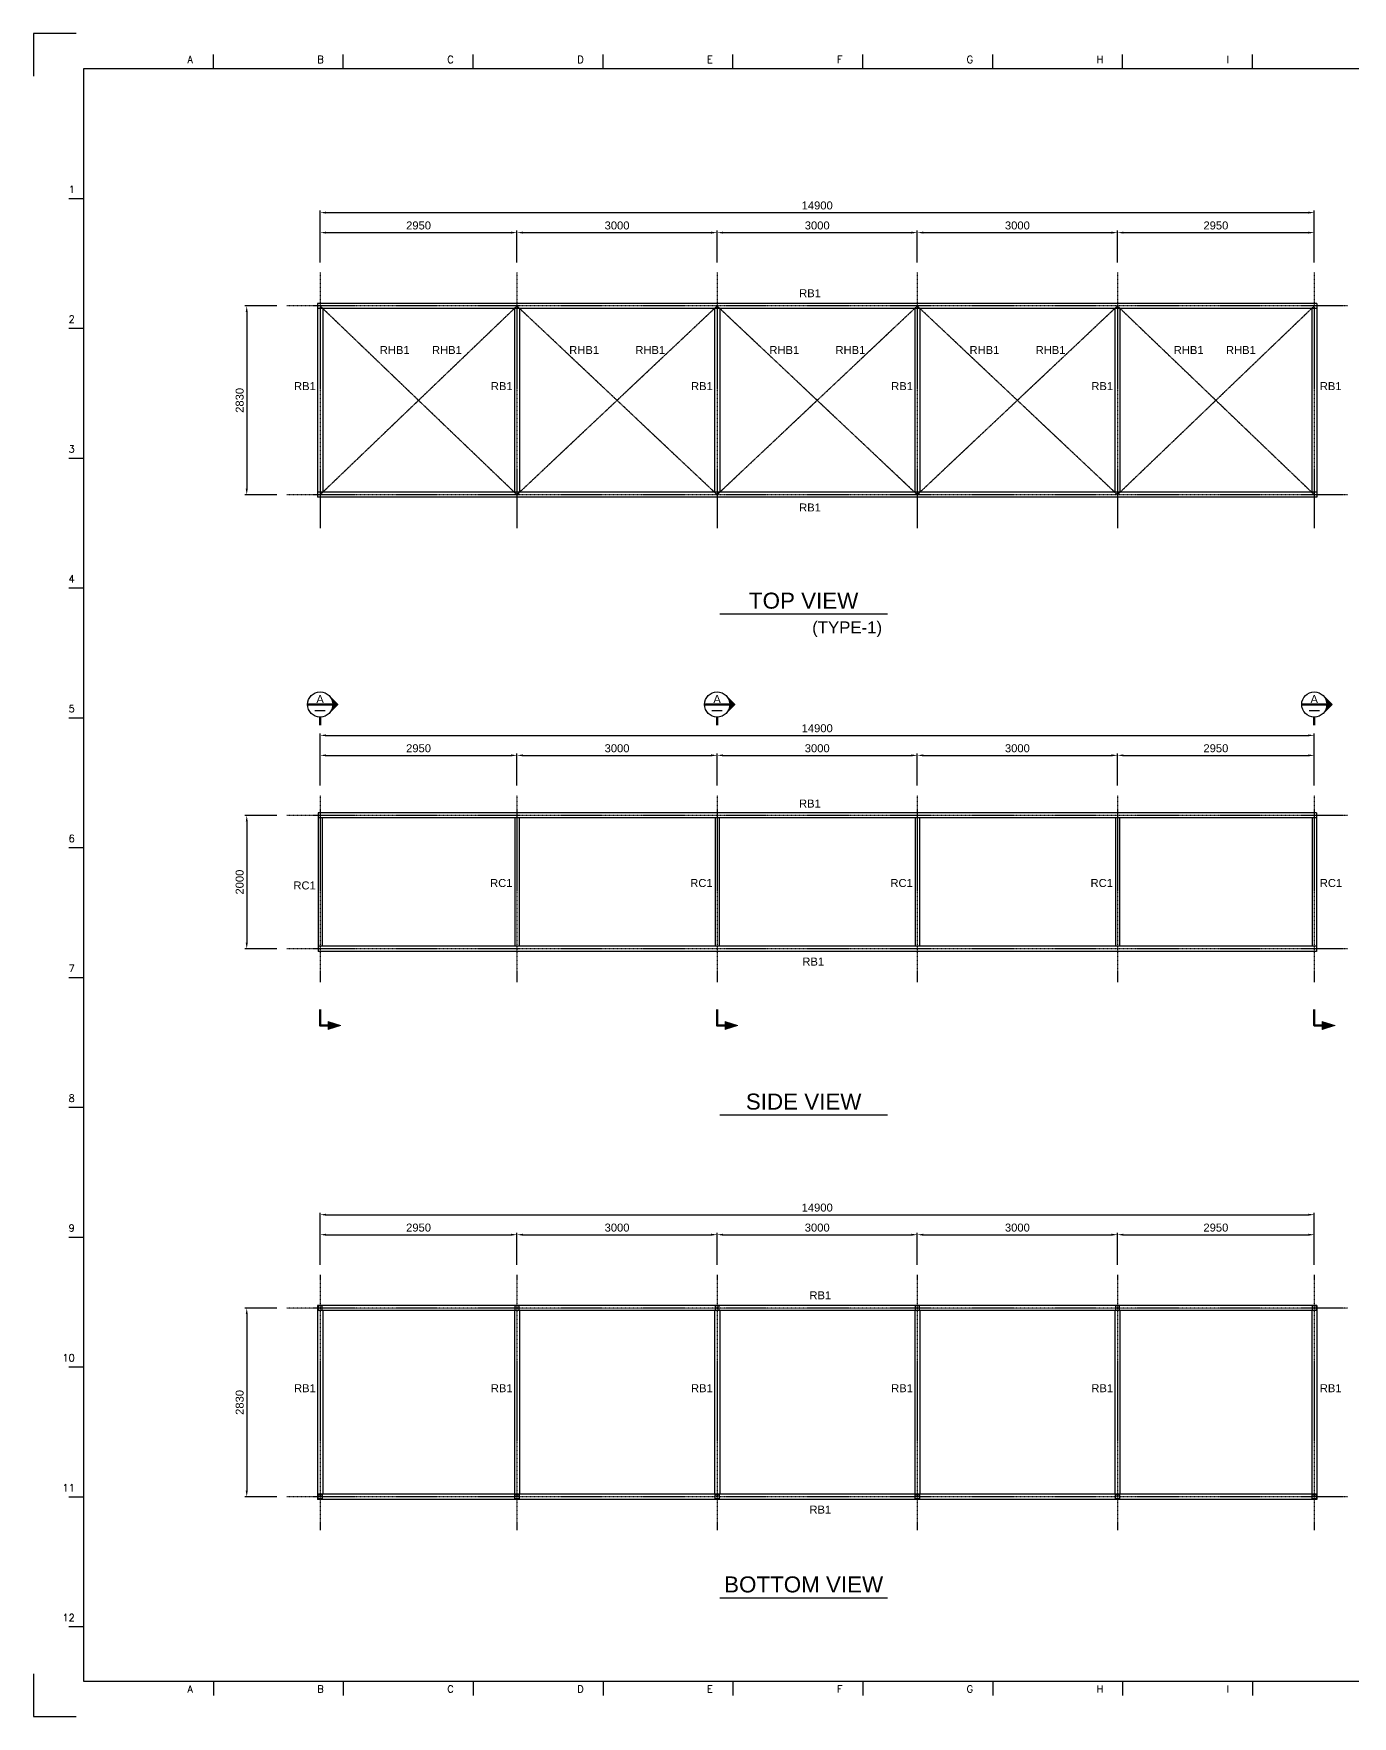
# Model space of a CAD drawing. Header units: millimetres. Extents: x 376548 to 485787, y -156716 to -17718.
# Drawn here: x 376548 to 396312, y -128678 to -103448 of the extents above; entities that cross this region are included whole.
import ezdxf
from ezdxf.enums import TextEntityAlignment as Align

# ---------------------------------------------------------------- set-up
doc = ezdxf.new("R2010")
doc.units = ezdxf.units.MM
doc.header["$LTSCALE"] = 2
doc.linetypes.add('CENTER', pattern=[2, 1.25, -0.25, 0.25, -0.25])
doc.linetypes.add('CENTER2', pattern=[28.575, 19.05, -3.175, 3.175, -3.175])
doc.layers.get('Defpoints').update_dxf_attribs({"color": 250})
for name, color, linetype in [('C_BLOCK', 7, 'Continuous'), ('C_CEN', 1, 'CENTER'), ('C_DIM', 7, 'Continuous'), ('C_GIRDER', 2, 'Continuous'), ('C_TEXT_01', 2, 'Continuous'), ('TAN-TIT', 30, 'Continuous'), ('TITLE', 7, 'Continuous')]:
    doc.layers.add(name, color=color, linetype=linetype)
doc.styles.add('Arial', font='arial.ttf')
doc.styles.add('COM', font='COMPLEX', dxfattribs={"height": 5})
doc.dimstyles.new('일반도면_0030', dxfattribs={"dimtxt": 120, "dimasz": 90, "dimexe": 30, "dimexo": 150, "dimgap": 45, "dimtad": 1, "dimdec": 0, "dimzin": 0, "dimdsep": 46, "dimtxsty": 'Arial', "dimcen": -150, "dimclrd": 7, "dimclre": 7, "dimclrt": 2, "dimadec": 8, "dimazin": 0, "dimtfac": 1, "dimtdec": 0, "dimtix": 1, "dimtmove": 2, "dimatfit": 3, "dimfxl": 1, "dimtolj": 1, "dimtzin": 0, "dimarcsym": 0})

# ---------------------------------------------------------------- blocks, each defined once
blk = doc.blocks.new('*D888')
at = {"layer": 'C_DIM', "color": 7, "lineweight": -2}
for p, q in [((380192, -107531), (379712, -107531)), ((379742, -107621), (379742, -110271)), ((380192, -110361), (379712, -110361))]:
    blk.add_line(p, q, dxfattribs=at)
at = {"layer": 'C_DIM', "color": 7}
for points in [[(379727, -107621), (379757, -107621), (379742, -107531)], [(379727, -110271), (379757, -110271), (379742, -110361)]]:
    blk.add_solid(points, dxfattribs=at)
at = {"layer": 'Defpoints', "color": 0}
for p in [(380342, -107531), (379742, -110361), (380342, -110361)]:
    blk.add_point(p, dxfattribs=at)
at = {"layer": 'C_DIM', "color": 2, "insert": (379636, -108946), "char_height": 120, "attachment_point": 5, "rotation": 90, "style": 'Arial'}
blk.add_mtext('\\A1;2830', dxfattribs=at)
blk = doc.blocks.new('*D889')
at = {"layer": 'C_DIM', "color": 7, "lineweight": -2}
for p, q in [((380842, -106881), (380842, -106101)), ((380932, -106131), (395652, -106131)), ((395742, -106881), (395742, -106101))]:
    blk.add_line(p, q, dxfattribs=at)
at = {"layer": 'C_DIM', "color": 7}
for points in [[(380932, -106116), (380932, -106146), (380842, -106131)], [(395652, -106116), (395652, -106146), (395742, -106131)]]:
    blk.add_solid(points, dxfattribs=at)
at = {"layer": 'Defpoints', "color": 0}
for p in [(395742, -106131), (380842, -107031), (395742, -107031)]:
    blk.add_point(p, dxfattribs=at)
at = {"layer": 'C_DIM', "color": 2, "insert": (388292, -106024), "char_height": 120, "attachment_point": 5, "style": 'Arial'}
blk.add_mtext('\\A1;14900', dxfattribs=at)
blk = doc.blocks.new('*D890')
at = {"layer": 'C_DIM', "color": 7, "lineweight": -2}
for p, q in [((392792, -106881), (392792, -106401)), ((392882, -106431), (395652, -106431)), ((395742, -106881), (395742, -106401))]:
    blk.add_line(p, q, dxfattribs=at)
at = {"layer": 'C_DIM', "color": 7}
for points in [[(392882, -106416), (392882, -106446), (392792, -106431)], [(395652, -106416), (395652, -106446), (395742, -106431)]]:
    blk.add_solid(points, dxfattribs=at)
at = {"layer": 'Defpoints', "color": 0}
for p in [(395742, -106431), (392792, -107031), (395742, -107031)]:
    blk.add_point(p, dxfattribs=at)
at = {"layer": 'C_DIM', "color": 2, "insert": (394267, -106324), "char_height": 120, "attachment_point": 5, "style": 'Arial'}
blk.add_mtext('\\A1;2950', dxfattribs=at)
blk = doc.blocks.new('*D891')
at = {"layer": 'C_DIM', "color": 7, "lineweight": -2}
for p, q in [((380192, -122556), (379712, -122556)), ((379742, -122646), (379742, -125296)), ((380192, -125386), (379712, -125386))]:
    blk.add_line(p, q, dxfattribs=at)
at = {"layer": 'C_DIM', "color": 7}
for points in [[(379727, -122646), (379757, -122646), (379742, -122556)], [(379727, -125296), (379757, -125296), (379742, -125386)]]:
    blk.add_solid(points, dxfattribs=at)
at = {"layer": 'Defpoints', "color": 0}
for p in [(380342, -122556), (379742, -125386), (380342, -125386)]:
    blk.add_point(p, dxfattribs=at)
at = {"layer": 'C_DIM', "color": 2, "insert": (379636, -123971), "char_height": 120, "attachment_point": 5, "rotation": 90, "style": 'Arial'}
blk.add_mtext('\\A1;2830', dxfattribs=at)
blk = doc.blocks.new('*D892')
at = {"layer": 'C_DIM', "color": 7, "lineweight": -2}
for p, q in [((380842, -121906), (380842, -121126)), ((380932, -121156), (395652, -121156)), ((395742, -121906), (395742, -121126))]:
    blk.add_line(p, q, dxfattribs=at)
at = {"layer": 'C_DIM', "color": 7}
for points in [[(380932, -121141), (380932, -121171), (380842, -121156)], [(395652, -121141), (395652, -121171), (395742, -121156)]]:
    blk.add_solid(points, dxfattribs=at)
at = {"layer": 'Defpoints', "color": 0}
for p in [(395742, -121156), (380842, -122056), (395742, -122056)]:
    blk.add_point(p, dxfattribs=at)
at = {"layer": 'C_DIM', "color": 2, "insert": (388292, -121050), "char_height": 120, "attachment_point": 5, "style": 'Arial'}
blk.add_mtext('\\A1;14900', dxfattribs=at)
blk = doc.blocks.new('*D893')
at = {"layer": 'C_DIM', "color": 7, "lineweight": -2}
for p, q in [((392792, -121906), (392792, -121426)), ((392882, -121456), (395652, -121456)), ((395742, -121906), (395742, -121426))]:
    blk.add_line(p, q, dxfattribs=at)
at = {"layer": 'C_DIM', "color": 7}
for points in [[(392882, -121441), (392882, -121471), (392792, -121456)], [(395652, -121441), (395652, -121471), (395742, -121456)]]:
    blk.add_solid(points, dxfattribs=at)
at = {"layer": 'Defpoints', "color": 0}
for p in [(395742, -121456), (392792, -122056), (395742, -122056)]:
    blk.add_point(p, dxfattribs=at)
at = {"layer": 'C_DIM', "color": 2, "insert": (394267, -121350), "char_height": 120, "attachment_point": 5, "style": 'Arial'}
blk.add_mtext('\\A1;2950', dxfattribs=at)
blk = doc.blocks.new('*D894')
at = {"layer": 'C_DIM', "color": 7, "lineweight": -2}
for p, q in [((380192, -115169), (379712, -115169)), ((379742, -115259), (379742, -117079)), ((380192, -117169), (379712, -117169))]:
    blk.add_line(p, q, dxfattribs=at)
at = {"layer": 'C_DIM', "color": 7}
for points in [[(379727, -115259), (379757, -115259), (379742, -115169)], [(379727, -117079), (379757, -117079), (379742, -117169)]]:
    blk.add_solid(points, dxfattribs=at)
at = {"layer": 'Defpoints', "color": 0}
for p in [(380342, -115169), (379742, -117169), (380342, -117169)]:
    blk.add_point(p, dxfattribs=at)
at = {"layer": 'C_DIM', "color": 2, "insert": (379636, -116169), "char_height": 120, "attachment_point": 5, "rotation": 90, "style": 'Arial'}
blk.add_mtext('\\A1;2000', dxfattribs=at)
blk = doc.blocks.new('*D895')
at = {"layer": 'C_DIM', "color": 7, "lineweight": -2}
for p, q in [((380842, -114719), (380842, -113939)), ((380932, -113969), (395652, -113969)), ((395742, -114719), (395742, -113939))]:
    blk.add_line(p, q, dxfattribs=at)
at = {"layer": 'C_DIM', "color": 7}
for points in [[(380932, -113954), (380932, -113984), (380842, -113969)], [(395652, -113954), (395652, -113984), (395742, -113969)]]:
    blk.add_solid(points, dxfattribs=at)
at = {"layer": 'Defpoints', "color": 0}
for p in [(395742, -113969), (380842, -114869), (395742, -114869)]:
    blk.add_point(p, dxfattribs=at)
at = {"layer": 'C_DIM', "color": 2, "insert": (388292, -113863), "char_height": 120, "attachment_point": 5, "style": 'Arial'}
blk.add_mtext('\\A1;14900', dxfattribs=at)
blk = doc.blocks.new('*D896')
at = {"layer": 'C_DIM', "color": 7, "lineweight": -2}
for p, q in [((380842, -114719), (380842, -114239)), ((380932, -114269), (383702, -114269)), ((383792, -114719), (383792, -114239))]:
    blk.add_line(p, q, dxfattribs=at)
at = {"layer": 'C_DIM', "color": 7}
for points in [[(380932, -114254), (380932, -114284), (380842, -114269)], [(383702, -114254), (383702, -114284), (383792, -114269)]]:
    blk.add_solid(points, dxfattribs=at)
at = {"layer": 'Defpoints', "color": 0}
for p in [(383792, -114269), (380842, -114869), (383792, -114869)]:
    blk.add_point(p, dxfattribs=at)
at = {"layer": 'C_DIM', "color": 2, "insert": (382317, -114163), "char_height": 120, "attachment_point": 5, "style": 'Arial'}
blk.add_mtext('\\A1;2950', dxfattribs=at)
blk = doc.blocks.new('*D897')
at = {"layer": 'C_DIM', "color": 7, "lineweight": -2}
for p, q in [((392792, -114719), (392792, -114239)), ((392882, -114269), (395652, -114269)), ((395742, -114719), (395742, -114239))]:
    blk.add_line(p, q, dxfattribs=at)
at = {"layer": 'C_DIM', "color": 7}
for points in [[(392882, -114254), (392882, -114284), (392792, -114269)], [(395652, -114254), (395652, -114284), (395742, -114269)]]:
    blk.add_solid(points, dxfattribs=at)
at = {"layer": 'Defpoints', "color": 0}
for p in [(395742, -114269), (392792, -114869), (395742, -114869)]:
    blk.add_point(p, dxfattribs=at)
at = {"layer": 'C_DIM', "color": 2, "insert": (394267, -114163), "char_height": 120, "attachment_point": 5, "style": 'Arial'}
blk.add_mtext('\\A1;2950', dxfattribs=at)
blk = doc.blocks.new('*D898')
at = {"layer": 'C_DIM', "color": 7, "lineweight": -2}
for p, q in [((389792, -106881), (389792, -106401)), ((389882, -106431), (392702, -106431)), ((392792, -106881), (392792, -106401))]:
    blk.add_line(p, q, dxfattribs=at)
at = {"layer": 'C_DIM', "color": 7}
for points in [[(389882, -106416), (389882, -106446), (389792, -106431)], [(392702, -106416), (392702, -106446), (392792, -106431)]]:
    blk.add_solid(points, dxfattribs=at)
at = {"layer": 'Defpoints', "color": 0}
for p in [(392792, -106431), (389792, -107031), (392792, -107031)]:
    blk.add_point(p, dxfattribs=at)
at = {"layer": 'C_DIM', "color": 2, "insert": (391292, -106324), "char_height": 120, "attachment_point": 5, "style": 'Arial'}
blk.add_mtext('\\A1;3000', dxfattribs=at)
blk = doc.blocks.new('*D899')
at = {"layer": 'C_DIM', "color": 7, "lineweight": -2}
for p, q in [((386792, -106881), (386792, -106401)), ((386882, -106431), (389702, -106431)), ((389792, -106881), (389792, -106401))]:
    blk.add_line(p, q, dxfattribs=at)
at = {"layer": 'C_DIM', "color": 7}
for points in [[(386882, -106416), (386882, -106446), (386792, -106431)], [(389702, -106416), (389702, -106446), (389792, -106431)]]:
    blk.add_solid(points, dxfattribs=at)
at = {"layer": 'Defpoints', "color": 0}
for p in [(389792, -106431), (386792, -107031), (389792, -107031)]:
    blk.add_point(p, dxfattribs=at)
at = {"layer": 'C_DIM', "color": 2, "insert": (388292, -106324), "char_height": 120, "attachment_point": 5, "style": 'Arial'}
blk.add_mtext('\\A1;3000', dxfattribs=at)
blk = doc.blocks.new('*D900')
at = {"layer": 'C_DIM', "color": 7, "lineweight": -2}
for p, q in [((383792, -106881), (383792, -106401)), ((383882, -106431), (386702, -106431)), ((386792, -106881), (386792, -106401))]:
    blk.add_line(p, q, dxfattribs=at)
at = {"layer": 'C_DIM', "color": 7}
for points in [[(383882, -106416), (383882, -106446), (383792, -106431)], [(386702, -106416), (386702, -106446), (386792, -106431)]]:
    blk.add_solid(points, dxfattribs=at)
at = {"layer": 'Defpoints', "color": 0}
for p in [(386792, -106431), (383792, -107031), (386792, -107031)]:
    blk.add_point(p, dxfattribs=at)
at = {"layer": 'C_DIM', "color": 2, "insert": (385292, -106324), "char_height": 120, "attachment_point": 5, "style": 'Arial'}
blk.add_mtext('\\A1;3000', dxfattribs=at)
blk = doc.blocks.new('*D901')
at = {"layer": 'C_DIM', "color": 7, "lineweight": -2}
for p, q in [((380842, -106881), (380842, -106401)), ((380932, -106431), (383702, -106431)), ((383792, -106881), (383792, -106401))]:
    blk.add_line(p, q, dxfattribs=at)
at = {"layer": 'C_DIM', "color": 7}
for points in [[(380932, -106416), (380932, -106446), (380842, -106431)], [(383702, -106416), (383702, -106446), (383792, -106431)]]:
    blk.add_solid(points, dxfattribs=at)
at = {"layer": 'Defpoints', "color": 0}
for p in [(383792, -106431), (380842, -107031), (383792, -107031)]:
    blk.add_point(p, dxfattribs=at)
at = {"layer": 'C_DIM', "color": 2, "insert": (382317, -106324), "char_height": 120, "attachment_point": 5, "style": 'Arial'}
blk.add_mtext('\\A1;2950', dxfattribs=at)
blk = doc.blocks.new('*D902')
at = {"layer": 'C_DIM', "color": 7, "lineweight": -2}
for p, q in [((389792, -114719), (389792, -114239)), ((389882, -114269), (392702, -114269)), ((392792, -114719), (392792, -114239))]:
    blk.add_line(p, q, dxfattribs=at)
at = {"layer": 'C_DIM', "color": 7}
for points in [[(389882, -114254), (389882, -114284), (389792, -114269)], [(392702, -114254), (392702, -114284), (392792, -114269)]]:
    blk.add_solid(points, dxfattribs=at)
at = {"layer": 'Defpoints', "color": 0}
for p in [(392792, -114269), (389792, -114869), (392792, -114869)]:
    blk.add_point(p, dxfattribs=at)
at = {"layer": 'C_DIM', "color": 2, "insert": (391292, -114163), "char_height": 120, "attachment_point": 5, "style": 'Arial'}
blk.add_mtext('\\A1;3000', dxfattribs=at)
blk = doc.blocks.new('*D903')
at = {"layer": 'C_DIM', "color": 7, "lineweight": -2}
for p, q in [((386792, -114719), (386792, -114239)), ((386882, -114269), (389702, -114269)), ((389792, -114719), (389792, -114239))]:
    blk.add_line(p, q, dxfattribs=at)
at = {"layer": 'C_DIM', "color": 7}
for points in [[(386882, -114254), (386882, -114284), (386792, -114269)], [(389702, -114254), (389702, -114284), (389792, -114269)]]:
    blk.add_solid(points, dxfattribs=at)
at = {"layer": 'Defpoints', "color": 0}
for p in [(389792, -114269), (386792, -114869), (389792, -114869)]:
    blk.add_point(p, dxfattribs=at)
at = {"layer": 'C_DIM', "color": 2, "insert": (388292, -114163), "char_height": 120, "attachment_point": 5, "style": 'Arial'}
blk.add_mtext('\\A1;3000', dxfattribs=at)
blk = doc.blocks.new('*D904')
at = {"layer": 'C_DIM', "color": 7, "lineweight": -2}
for p, q in [((383792, -114719), (383792, -114239)), ((383882, -114269), (386702, -114269)), ((386792, -114719), (386792, -114239))]:
    blk.add_line(p, q, dxfattribs=at)
at = {"layer": 'C_DIM', "color": 7}
for points in [[(383882, -114254), (383882, -114284), (383792, -114269)], [(386702, -114254), (386702, -114284), (386792, -114269)]]:
    blk.add_solid(points, dxfattribs=at)
at = {"layer": 'Defpoints', "color": 0}
for p in [(386792, -114269), (383792, -114869), (386792, -114869)]:
    blk.add_point(p, dxfattribs=at)
at = {"layer": 'C_DIM', "color": 2, "insert": (385292, -114163), "char_height": 120, "attachment_point": 5, "style": 'Arial'}
blk.add_mtext('\\A1;3000', dxfattribs=at)
blk = doc.blocks.new('*D907')
at = {"layer": 'C_DIM', "color": 7, "lineweight": -2}
for p, q in [((389792, -121906), (389792, -121426)), ((389882, -121456), (392702, -121456)), ((392792, -121906), (392792, -121426))]:
    blk.add_line(p, q, dxfattribs=at)
at = {"layer": 'C_DIM', "color": 7}
for points in [[(389882, -121441), (389882, -121471), (389792, -121456)], [(392702, -121441), (392702, -121471), (392792, -121456)]]:
    blk.add_solid(points, dxfattribs=at)
at = {"layer": 'Defpoints', "color": 0}
for p in [(392792, -121456), (389792, -122056), (392792, -122056)]:
    blk.add_point(p, dxfattribs=at)
at = {"layer": 'C_DIM', "color": 2, "insert": (391292, -121350), "char_height": 120, "attachment_point": 5, "style": 'Arial'}
blk.add_mtext('\\A1;3000', dxfattribs=at)
blk = doc.blocks.new('*D908')
at = {"layer": 'C_DIM', "color": 7, "lineweight": -2}
for p, q in [((386792, -121906), (386792, -121426)), ((386882, -121456), (389702, -121456)), ((389792, -121906), (389792, -121426))]:
    blk.add_line(p, q, dxfattribs=at)
at = {"layer": 'C_DIM', "color": 7}
for points in [[(386882, -121441), (386882, -121471), (386792, -121456)], [(389702, -121441), (389702, -121471), (389792, -121456)]]:
    blk.add_solid(points, dxfattribs=at)
at = {"layer": 'Defpoints', "color": 0}
for p in [(389792, -121456), (386792, -122056), (389792, -122056)]:
    blk.add_point(p, dxfattribs=at)
at = {"layer": 'C_DIM', "color": 2, "insert": (388292, -121350), "char_height": 120, "attachment_point": 5, "style": 'Arial'}
blk.add_mtext('\\A1;3000', dxfattribs=at)
blk = doc.blocks.new('*D909')
at = {"layer": 'C_DIM', "color": 7, "lineweight": -2}
for p, q in [((383792, -121906), (383792, -121426)), ((383882, -121456), (386702, -121456)), ((386792, -121906), (386792, -121426))]:
    blk.add_line(p, q, dxfattribs=at)
at = {"layer": 'C_DIM', "color": 7}
for points in [[(383882, -121441), (383882, -121471), (383792, -121456)], [(386702, -121441), (386702, -121471), (386792, -121456)]]:
    blk.add_solid(points, dxfattribs=at)
at = {"layer": 'Defpoints', "color": 0}
for p in [(386792, -121456), (383792, -122056), (386792, -122056)]:
    blk.add_point(p, dxfattribs=at)
at = {"layer": 'C_DIM', "color": 2, "insert": (385292, -121350), "char_height": 120, "attachment_point": 5, "style": 'Arial'}
blk.add_mtext('\\A1;3000', dxfattribs=at)
blk = doc.blocks.new('*D910')
at = {"layer": 'C_DIM', "color": 7, "lineweight": -2}
for p, q in [((380842, -121906), (380842, -121426)), ((380932, -121456), (383702, -121456)), ((383792, -121906), (383792, -121426))]:
    blk.add_line(p, q, dxfattribs=at)
at = {"layer": 'C_DIM', "color": 7}
for points in [[(380932, -121441), (380932, -121471), (380842, -121456)], [(383702, -121441), (383702, -121471), (383792, -121456)]]:
    blk.add_solid(points, dxfattribs=at)
at = {"layer": 'Defpoints', "color": 0}
for p in [(383792, -121456), (380842, -122056), (383792, -122056)]:
    blk.add_point(p, dxfattribs=at)
at = {"layer": 'C_DIM', "color": 2, "insert": (382317, -121350), "char_height": 120, "attachment_point": 5, "style": 'Arial'}
blk.add_mtext('\\A1;2950', dxfattribs=at)
blk = doc.blocks.new('MS')
at = {"layer": 'C_BLOCK', "color": 1, "linetype": 'Continuous', "lineweight": 13}
for p, q in [((-8.67, 3.56), (-7, 8.89)), ((-8.58, 3.62), (-7, 8.68)), ((-8.5, 3.69), (-7, 8.47)), ((-8.41, 3.75), (-7, 8.26)), ((-8.33, 3.81), (-7, 8.06)), ((-8.24, 3.87), (-7, 7.85)), ((-8.16, 3.94), (-7, 7.64)), ((-8.07, 4), (-7, 7.43)), ((-7, 8.89), (-5.33, 3.56)), ((-7, 8.68), (-5.42, 3.62)), ((-7, 8.47), (-5.5, 3.69)), ((-7, 8.26), (-5.59, 3.75)), ((-7, 8.06), (-5.67, 3.81)), ((-7, 7.85), (-5.76, 3.87)), ((-7, 7.64), (-5.84, 3.94)), ((-7, 7.43), (-5.93, 4)), ((-5.33, 3.56), (-8.67, 3.56)), ((-5.42, 3.62), (-8.58, 3.62)), ((-5.5, 3.69), (-8.5, 3.69)), ((-5.59, 3.75), (-8.41, 3.75)), ((-5.67, 3.81), (-8.33, 3.81)), ((-5.76, 3.87), (-8.24, 3.87)), ((-5.84, 3.94), (-8.16, 3.94)), ((-5.93, 4), (-8.07, 4)), ((-7.99, 4.06), (-7, 7.22)), ((-6.01, 4.06), (-7.99, 4.06)), ((-7.9, 4.12), (-7, 7.01)), ((-6.1, 4.12), (-7.9, 4.12)), ((-7.82, 4.19), (-7, 6.8)), ((-6.18, 4.19), (-7.82, 4.19)), ((-7.73, 4.25), (-7, 6.59)), ((-6.27, 4.25), (-7.73, 4.25)), ((-7.65, 4.31), (-7, 6.39)), ((-6.35, 4.31), (-7.65, 4.31)), ((-7.56, 4.37), (-7, 6.18)), ((-6.44, 4.37), (-7.56, 4.37)), ((-7.48, 4.43), (-7, 5.97)), ((-6.52, 4.43), (-7.48, 4.43)), ((-7.39, 4.5), (-7, 5.76)), ((-6.61, 4.5), (-7.39, 4.5)), ((-7.31, 4.56), (-7, 5.55)), ((-6.69, 4.56), (-7.31, 4.56)), ((-7.22, 4.62), (-7, 5.34)), ((-6.78, 4.62), (-7.22, 4.62)), ((-7.14, 4.68), (-7, 5.13)), ((-6.86, 4.68), (-7.14, 4.68)), ((-7.06, 4.75), (-7, 4.92)), ((-6.94, 4.75), (-7.06, 4.75)), ((-7, 7.22), (-6.01, 4.06)), ((-7, 7.01), (-6.1, 4.12)), ((-7, 6.8), (-6.18, 4.19)), ((-7, 6.59), (-6.27, 4.25)), ((-7, 6.39), (-6.35, 4.31)), ((-7, 6.18), (-6.44, 4.37)), ((-7, 5.97), (-6.52, 4.43)), ((-7, 5.76), (-6.61, 4.5)), ((-7, 5.55), (-6.69, 4.56)), ((-7, 5.34), (-6.78, 4.62)), ((-7, 5.13), (-6.86, 4.68)), ((-7, 4.92), (-6.94, 4.75))]:
    blk.add_line(p, q, dxfattribs=at)
at = {"layer": 'C_BLOCK', "color": 3, "linetype": 'Continuous', "lineweight": 70, "flags": 128}
blk.add_lwpolyline([(-7, 3.5), (-7, 0), (0, 0)], dxfattribs=at)
at = {"layer": 'C_BLOCK', "color": 1, "linetype": 'Continuous', "lineweight": 13}
blk.add_3dface([(-8.75, 3.5), (-7, 9.1), (-5.25, 3.5)], dxfattribs=at)
blk = doc.blocks.new('BORDER')
at = {"layer": 'TAN-TIT', "linetype": 'Continuous'}
for p, q in [((424, 16820), (0, 16820)), ((0, 16820), (0, 16396)), ((0, 424), (0, 0)), ((0, 0), (424, 0))]:
    blk.add_line(p, q, dxfattribs=at)
at = {"layer": 'TAN-TIT'}
for p, q in [((1796, 16468), (1796, 16612)), ((3093, 16468), (3093, 16612)), ((4391, 16468), (4391, 16612)), ((5689, 16468), (5689, 16612)), ((6987, 16468), (6987, 16612)), ((8285, 16468), (8285, 16612)), ((9583, 16468), (9583, 16612)), ((10881, 16468), (10881, 16612)), ((12178, 16468), (12178, 16612)), ((498, 16468), (498, 352)), ((23282, 16468), (498, 16468)), ((498, 15170), (353, 15170)), ((498, 13872), (353, 13872)), ((498, 12574), (353, 12574)), ((498, 11277), (353, 11277)), ((498, 9979), (353, 9979)), ((498, 8681), (353, 8681)), ((498, 7383), (353, 7383)), ((498, 6085), (353, 6085)), ((498, 4787), (353, 4787)), ((498, 3489), (353, 3489)), ((498, 2192), (353, 2192)), ((498, 894), (353, 894)), ((498, 352), (23282, 352)), ((1796, 352), (1796, 208)), ((3093, 352), (3093, 208)), ((4391, 352), (4391, 208)), ((5689, 352), (5689, 208)), ((6987, 352), (6987, 208)), ((8285, 352), (8285, 208)), ((9583, 352), (9583, 208)), ((10881, 352), (10881, 208)), ((12178, 352), (12178, 208))]:
    blk.add_line(p, q, dxfattribs=at)
at = {"layer": 'TAN-TIT', "style": 'COM'}
for s, p in [('A', (1536, 16526)), ('B', (2834, 16526)), ('C', (4132, 16526)), ('D', (5430, 16526)), ('E', (6727, 16526)), ('F', (8025, 16526)), ('G', (9323, 16526)), ('H', (10621, 16526)), ('I', (11919, 16526)), ('A', (1536, 237)), ('B', (2834, 237)), ('C', (4132, 237)), ('D', (5430, 237)), ('E', (6727, 237)), ('F', (8025, 237)), ('G', (9323, 237)), ('H', (10621, 237)), ('I', (11919, 237))]:
    blk.add_text(s, height=72.1, dxfattribs=at).set_placement(p)
for s, p in [('1', (411, 15228)), ('2', (411, 13930)), ('3', (411, 12632)), ('4', (411, 11334)), ('5', (411, 10036)), ('6', (411, 8739)), ('7', (411, 7441)), ('8', (411, 6143)), ('9', (411, 4845)), ('10', (411, 3547)), ('11', (411, 2249)), ('12', (411, 951))]:
    blk.add_text(s, height=72.1, dxfattribs=at).set_placement(p, align=Align.RIGHT)

msp = doc.modelspace()

# ---------------------------------------------------------------- linework, layer by layer
at = {"layer": 'C_BLOCK', "color": 3, "linetype": 'Continuous', "lineweight": 53}
for p, q in [((381030.6, -113505.5), (380653.4, -113505.5)), ((386980.6, -113505.5), (386603.4, -113505.5)), ((395930.6, -113505.5), (395553.4, -113505.5))]:
    msp.add_line(p, q, dxfattribs=at)
at = {"layer": 'C_BLOCK', "color": 1, "linetype": 'Continuous', "lineweight": 70}
for p, q in [((381030.6, -113505.5), (380653.4, -113505.5)), ((386980.6, -113505.5), (386603.4, -113505.5)), ((395930.6, -113505.5), (395553.4, -113505.5))]:
    msp.add_line(p, q, dxfattribs=at)
at = {"layer": 'C_BLOCK', "color": 1, "linetype": 'Continuous', "lineweight": 0}
for p, q in [((381108.7, -113505.5), (380968.9, -113366.1)), ((381108.7, -113505.5), (380974, -113640.2)), ((380990.3, -113622), (381107.7, -113504.5)), ((381002.1, -113605.2), (381105.2, -113502)), ((381017.3, -113575), (381097.7, -113494.6)), ((381025.4, -113461.8), (381045.2, -113442)), ((381026.4, -113465.9), (381047.7, -113444.6)), ((381027.2, -113470.1), (381050.2, -113447.1)), ((381028, -113474.3), (381052.7, -113449.6)), ((381028.6, -113478.6), (381055.2, -113452.1)), ((381029.2, -113483), (381057.7, -113454.6)), ((381029.7, -113487.5), (381060.2, -113457)), ((381030.1, -113492.2), (381062.7, -113459.5)), ((381030.4, -113496.9), (381065.2, -113462)), ((381030.5, -113501.7), (381067.7, -113464.5)), ((381030.5, -113506.7), (381070.2, -113467)), ((387058.7, -113505.5), (386918.9, -113366.1)), ((387058.7, -113505.5), (386924, -113640.2)), ((386940.3, -113622), (387057.7, -113504.5)), ((386952.1, -113605.2), (387055.2, -113502)), ((386967.3, -113575), (387047.7, -113494.6)), ((386975.4, -113461.8), (386995.2, -113442)), ((386976.4, -113465.9), (386997.7, -113444.6)), ((386977.2, -113470.1), (387000.2, -113447.1)), ((386978, -113474.3), (387002.7, -113449.6)), ((386978.6, -113478.6), (387005.2, -113452.1)), ((386979.2, -113483), (387007.7, -113454.6)), ((386979.7, -113487.5), (387010.2, -113457)), ((386980.1, -113492.2), (387012.7, -113459.5)), ((386980.4, -113496.9), (387015.2, -113462)), ((386980.5, -113501.7), (387017.7, -113464.5)), ((386980.5, -113506.7), (387020.2, -113467)), ((396008.7, -113505.5), (395868.9, -113366.1)), ((396008.7, -113505.5), (395874, -113640.2)), ((395890.3, -113622), (396007.7, -113504.5)), ((395902.1, -113605.2), (396005.2, -113502)), ((395917.3, -113575), (395997.7, -113494.6)), ((395925.4, -113461.8), (395945.2, -113442)), ((395926.4, -113465.9), (395947.7, -113444.6)), ((395927.2, -113470.1), (395950.2, -113447.1)), ((395928, -113474.3), (395952.7, -113449.6)), ((395928.6, -113478.6), (395955.2, -113452.1)), ((395929.2, -113483), (395957.7, -113454.6)), ((395929.7, -113487.5), (395960.2, -113457)), ((395930.1, -113492.2), (395962.7, -113459.5)), ((395930.4, -113496.9), (395965.2, -113462)), ((395930.5, -113501.7), (395967.7, -113464.5)), ((395930.5, -113506.7), (395970.2, -113467))]:
    msp.add_line(p, q, dxfattribs=at)
at = {"layer": 'C_BLOCK', "color": 1, "linetype": 'Continuous', "lineweight": 13}
for p, q in [((380975.2, -113372.1), (380975.2, -113372.1)), ((380977.7, -113374.6), (380977.7, -113374.5)), ((380980.1, -113377.1), (380980.2, -113377)), ((380982.5, -113379.8), (380982.7, -113379.5)), ((380984.8, -113382.4), (380985.2, -113382)), ((380987.1, -113385.1), (380987.7, -113384.5)), ((380989.4, -113387.9), (380990.2, -113387)), ((380991.6, -113390.7), (380992.7, -113389.5)), ((380993.7, -113393.5), (380995.2, -113392)), ((380995.8, -113396.4), (380997.7, -113394.5)), ((380997.9, -113399.4), (381000.2, -113397)), ((380999.9, -113402.4), (381002.7, -113399.5)), ((381001.8, -113405.4), (381005.2, -113402)), ((381003.7, -113408.5), (381007.7, -113404.5)), ((381005.6, -113411.7), (381010.2, -113407.1)), ((381007.3, -113414.9), (381012.7, -113409.6)), ((381008.8, -113593.4), (381102.7, -113499.5)), ((381009.1, -113418.1), (381015.2, -113412.1)), ((381010.8, -113421.5), (381017.7, -113414.6)), ((381012.4, -113424.8), (381020.2, -113417)), ((381013.6, -113583.7), (381100.2, -113497.1)), ((381014, -113428.2), (381022.7, -113419.5)), ((381015.5, -113431.7), (381025.2, -113422)), ((381017, -113435.3), (381027.7, -113424.5)), ((381018.4, -113438.9), (381030.2, -113427)), ((381019.7, -113442.5), (381032.7, -113429.5)), ((381020.3, -113567), (381095.2, -113492.1)), ((381021, -113446.3), (381035.2, -113432)), ((381022.2, -113450), (381037.7, -113434.5)), ((381022.7, -113559.6), (381092.7, -113489.6)), ((381023.4, -113453.9), (381040.2, -113437)), ((381024.4, -113457.8), (381042.7, -113439.5)), ((381024.6, -113552.7), (381090.2, -113487.1)), ((381026.2, -113546.1), (381087.7, -113484.6)), ((381027.4, -113539.9), (381085.2, -113482)), ((381028.4, -113533.8), (381082.7, -113479.5)), ((381029.2, -113528.1), (381080.2, -113477)), ((381029.8, -113522.5), (381077.7, -113474.5)), ((381030.2, -113517), (381075.2, -113472)), ((381030.4, -113511.8), (381072.7, -113469.5)), ((386925.2, -113372.1), (386925.2, -113372.1)), ((386927.7, -113374.6), (386927.7, -113374.5)), ((386930.1, -113377.1), (386930.2, -113377)), ((386932.5, -113379.8), (386932.7, -113379.5)), ((386934.8, -113382.4), (386935.2, -113382)), ((386937.1, -113385.1), (386937.7, -113384.5)), ((386939.4, -113387.9), (386940.2, -113387)), ((386941.6, -113390.7), (386942.7, -113389.5)), ((386943.7, -113393.5), (386945.2, -113392)), ((386945.8, -113396.4), (386947.7, -113394.5)), ((386947.9, -113399.4), (386950.2, -113397)), ((386949.9, -113402.4), (386952.7, -113399.5)), ((386951.8, -113405.4), (386955.2, -113402)), ((386953.7, -113408.5), (386957.7, -113404.5)), ((386955.6, -113411.7), (386960.2, -113407.1)), ((386957.3, -113414.9), (386962.7, -113409.6)), ((386958.8, -113593.4), (387052.7, -113499.5)), ((386959.1, -113418.1), (386965.2, -113412.1)), ((386960.8, -113421.5), (386967.7, -113414.6)), ((386962.4, -113424.8), (386970.2, -113417)), ((386963.6, -113583.7), (387050.2, -113497.1)), ((386964, -113428.2), (386972.7, -113419.5)), ((386965.5, -113431.7), (386975.2, -113422)), ((386967, -113435.3), (386977.7, -113424.5)), ((386968.4, -113438.9), (386980.2, -113427)), ((386969.7, -113442.5), (386982.7, -113429.5)), ((386970.3, -113567), (387045.2, -113492.1)), ((386971, -113446.3), (386985.2, -113432)), ((386972.2, -113450), (386987.7, -113434.5)), ((386972.7, -113559.6), (387042.7, -113489.6)), ((386973.4, -113453.9), (386990.2, -113437)), ((386974.4, -113457.8), (386992.7, -113439.5)), ((386974.6, -113552.7), (387040.2, -113487.1)), ((386976.2, -113546.1), (387037.7, -113484.6)), ((386977.4, -113539.9), (387035.2, -113482)), ((386978.4, -113533.8), (387032.7, -113479.5)), ((386979.2, -113528.1), (387030.2, -113477)), ((386979.8, -113522.5), (387027.7, -113474.5)), ((386980.2, -113517), (387025.2, -113472)), ((386980.4, -113511.8), (387022.7, -113469.5)), ((395875.2, -113372.1), (395875.2, -113372.1)), ((395877.7, -113374.6), (395877.7, -113374.5)), ((395880.1, -113377.1), (395880.2, -113377)), ((395882.5, -113379.8), (395882.7, -113379.5)), ((395884.8, -113382.4), (395885.2, -113382)), ((395887.1, -113385.1), (395887.7, -113384.5)), ((395889.4, -113387.9), (395890.2, -113387)), ((395891.6, -113390.7), (395892.7, -113389.5)), ((395893.7, -113393.5), (395895.2, -113392)), ((395895.8, -113396.4), (395897.7, -113394.5)), ((395897.9, -113399.4), (395900.2, -113397)), ((395899.9, -113402.4), (395902.7, -113399.5)), ((395901.8, -113405.4), (395905.2, -113402)), ((395903.7, -113408.5), (395907.7, -113404.5)), ((395905.6, -113411.7), (395910.2, -113407.1)), ((395907.3, -113414.9), (395912.7, -113409.6)), ((395908.8, -113593.4), (396002.7, -113499.5)), ((395909.1, -113418.1), (395915.2, -113412.1)), ((395910.8, -113421.5), (395917.7, -113414.6)), ((395912.4, -113424.8), (395920.2, -113417)), ((395913.6, -113583.7), (396000.2, -113497.1)), ((395914, -113428.2), (395922.7, -113419.5)), ((395915.5, -113431.7), (395925.2, -113422)), ((395917, -113435.3), (395927.7, -113424.5)), ((395918.4, -113438.9), (395930.2, -113427)), ((395919.7, -113442.5), (395932.7, -113429.5)), ((395920.3, -113567), (395995.2, -113492.1)), ((395921, -113446.3), (395935.2, -113432)), ((395922.2, -113450), (395937.7, -113434.5)), ((395922.7, -113559.6), (395992.7, -113489.6)), ((395923.4, -113453.9), (395940.2, -113437)), ((395924.4, -113457.8), (395942.7, -113439.5)), ((395924.6, -113552.7), (395990.2, -113487.1)), ((395926.2, -113546.1), (395987.7, -113484.6)), ((395927.4, -113539.9), (395985.2, -113482)), ((395928.4, -113533.8), (395982.7, -113479.5)), ((395929.2, -113528.1), (395980.2, -113477)), ((395929.8, -113522.5), (395977.7, -113474.5)), ((395930.2, -113517), (395975.2, -113472)), ((395930.4, -113511.8), (395972.7, -113469.5))]:
    msp.add_line(p, q, dxfattribs=at)
at = {"layer": 'C_BLOCK', "color": 2, "linetype": 'Continuous', "lineweight": 30}
for p, q in [((380919.2, -113599.8), (380764.9, -113599.8)), ((386869.2, -113599.8), (386714.9, -113599.8)), ((395819.2, -113599.8), (395664.9, -113599.8))]:
    msp.add_line(p, q, dxfattribs=at)
at = {"layer": 'C_BLOCK', "color": 3, "linetype": 'Continuous', "lineweight": 70}
for p, q in [((380842, -113813.9), (380842, -113694.1)), ((386792, -113813.9), (386792, -113694.1)), ((395742, -113813.9), (395742, -113694.1))]:
    msp.add_line(p, q, dxfattribs=at)
at = {"layer": 'C_BLOCK', "color": 2, "linetype": 'Continuous', "lineweight": 30}
for centre in [(380842, -113505.5), (386792, -113505.5), (395742, -113505.5)]:
    msp.add_circle(centre, 188.6, dxfattribs=at)
at = {"layer": 'C_CEN'}
for p, q in [((380842, -107030.6), (380842, -110860.6)), ((383792, -107030.6), (383792, -110860.6)), ((386792, -107030.6), (386792, -110860.6)), ((389792, -107030.6), (389792, -110860.6)), ((392792, -107030.6), (392792, -110860.6)), ((395742, -107030.6), (395742, -110860.6)), ((396242, -107530.6), (380342, -107530.6)), ((396242, -110360.6), (380342, -110360.6)), ((380842, -114869.5), (380842, -117669.5)), ((383792, -114869.5), (383792, -117669.5)), ((386792, -114869.5), (386792, -117669.5)), ((389792, -114869.5), (389792, -117669.5)), ((392792, -114869.5), (392792, -117669.5)), ((395742, -114869.5), (395742, -117669.5)), ((396242, -115169.5), (380342, -115169.5)), ((396242, -117169.5), (380342, -117169.5)), ((380842, -122056.1), (380842, -125886.1)), ((383792, -122056.1), (383792, -125886.1)), ((386792, -122056.1), (386792, -125886.1)), ((389792, -122056.1), (389792, -125886.1)), ((392792, -122056.1), (392792, -125886.1)), ((395742, -122056.1), (395742, -125886.1)), ((396242, -122556.1), (380342, -122556.1)), ((396242, -125386.1), (380342, -125386.1))]:
    msp.add_line(p, q, dxfattribs=at)
at = {"layer": 'C_GIRDER'}
for p, q in [((395780.1, -107492.5), (380803.9, -107492.5)), ((380803.9, -107492.5), (380803.9, -110398.7)), ((395780.1, -107568.7), (380803.9, -107568.7)), ((380880.1, -107568.7), (380880.1, -110322.5)), ((383753.9, -107568.7), (383753.9, -110322.5)), ((383830.1, -107568.7), (383830.1, -110322.5)), ((386753.9, -107568.7), (386753.9, -110322.5)), ((386830.1, -107568.7), (386830.1, -110322.5)), ((389753.9, -107568.7), (389753.9, -110322.5)), ((389830.1, -107568.7), (389830.1, -110322.5)), ((392753.9, -107568.7), (392753.9, -110322.5)), ((392830.1, -107568.7), (392830.1, -110322.5)), ((395703.9, -107568.7), (395703.9, -110322.5)), ((395780.1, -107492.5), (395780.1, -110398.7)), ((395780.1, -110322.5), (380803.9, -110322.5)), ((395780.1, -110398.7), (380803.9, -110398.7)), ((380810.3, -115131.4), (380810.3, -117207.6)), ((395773.8, -115131.4), (380810.3, -115131.4)), ((395773.8, -115207.6), (380810.3, -115207.6)), ((380873.8, -115207.6), (380873.8, -117131.4)), ((383760.3, -115207.6), (383760.3, -117131.4)), ((383823.8, -115207.6), (383823.8, -117131.4)), ((386760.3, -115207.6), (386760.3, -117131.4)), ((386823.8, -115207.6), (386823.8, -117131.4)), ((389760.3, -115207.6), (389760.3, -117131.4)), ((389823.8, -115207.6), (389823.8, -117131.4)), ((392760.3, -115207.6), (392760.3, -117131.4)), ((392823.8, -115207.6), (392823.8, -117131.4)), ((395710.3, -115210.3), (395710.3, -117131.4)), ((395773.8, -115128.5), (395773.8, -117207.6)), ((395773.8, -117131.4), (380810.3, -117131.4)), ((395773.8, -117207.6), (380810.3, -117207.6)), ((395780.1, -122518), (380803.9, -122518)), ((380803.9, -122518), (380803.9, -125424.2)), ((395780.1, -122594.2), (380803.9, -122594.2)), ((380880.1, -122594.2), (380880.1, -125348)), ((383753.9, -122594.2), (383753.9, -125348)), ((383830.1, -122594.2), (383830.1, -125348)), ((386753.9, -122594.2), (386753.9, -125348)), ((386830.1, -122594.2), (386830.1, -125348)), ((389753.9, -122594.2), (389753.9, -125348)), ((389830.1, -122594.2), (389830.1, -125348)), ((392753.9, -122594.2), (392753.9, -125348)), ((392830.1, -122594.2), (392830.1, -125348)), ((395703.9, -122594.2), (395703.9, -125348)), ((395780.1, -122518), (395780.1, -125424.2)), ((395780.1, -125348), (380803.9, -125348)), ((395780.1, -125424.2), (380803.9, -125424.2))]:
    msp.add_line(p, q, dxfattribs=at)
at = {"layer": 'C_GIRDER', "linetype": 'CENTER2', "ltscale": 0.2}
for p, q in [((380842, -107530.6), (383792, -110360.6)), ((380842, -110360.6), (383792, -107530.6)), ((383792, -107530.6), (386792, -110360.6)), ((386792, -107530.6), (383792, -110360.6)), ((386792, -107530.6), (389792, -110360.6)), ((389792, -107530.6), (386792, -110360.6)), ((389792, -107530.6), (392792, -110360.6)), ((392792, -107530.6), (389792, -110360.6)), ((395742, -107530.6), (392792, -110360.6)), ((395742, -110360.6), (392792, -107530.6))]:
    msp.add_line(p, q, dxfattribs=at)
at = {"layer": 'C_GIRDER'}
for points in [[(380810.3, -122587.8), (380873.8, -122587.8), (380873.8, -122524.3), (380810.3, -122524.3)], [(383760.3, -122587.8), (383823.8, -122587.8), (383823.8, -122524.3), (383760.3, -122524.3)], [(386760.3, -122587.8), (386823.8, -122587.8), (386823.8, -122524.3), (386760.3, -122524.3)], [(389760.3, -122587.8), (389823.8, -122587.8), (389823.8, -122524.3), (389760.3, -122524.3)], [(392760.3, -122587.8), (392823.8, -122587.8), (392823.8, -122524.3), (392760.3, -122524.3)], [(392760.3, -122587.8), (392823.8, -122587.8), (392823.8, -122524.3), (392760.3, -122524.3)], [(395710.3, -122587.8), (395773.8, -122587.8), (395773.8, -122524.3), (395710.3, -122524.3)], [(380810.3, -125354.3), (380873.8, -125354.3), (380873.8, -125417.8), (380810.3, -125417.8)], [(383760.3, -125354.3), (383823.8, -125354.3), (383823.8, -125417.8), (383760.3, -125417.8)], [(386760.3, -125354.3), (386823.8, -125354.3), (386823.8, -125417.8), (386760.3, -125417.8)], [(389760.3, -125354.3), (389823.8, -125354.3), (389823.8, -125417.8), (389760.3, -125417.8)], [(392760.3, -125354.3), (392823.8, -125354.3), (392823.8, -125417.8), (392760.3, -125417.8)], [(392760.3, -125354.3), (392823.8, -125354.3), (392823.8, -125417.8), (392760.3, -125417.8)], [(392760.3, -125354.3), (392823.8, -125354.3), (392823.8, -125417.8), (392760.3, -125417.8)], [(395710.3, -125354.3), (395773.8, -125354.3), (395773.8, -125417.8), (395710.3, -125417.8)]]:
    msp.add_lwpolyline(points, close=True, dxfattribs=at)
at = {"layer": 'TITLE', "color": 1, "linetype": 'Continuous'}
for p, q in [((386831.4, -112148.9), (389345.9, -112148.9)), ((386831.4, -119660.2), (389345.9, -119660.2)), ((386831.4, -126899.3), (389345.9, -126899.3))]:
    msp.add_line(p, q, dxfattribs=at)

# ---------------------------------------------------------------- block references
at = {"xscale": 1.5, "yscale": 1.5, "zscale": 1.5}
msp.add_blockref('BORDER', (376548.4, -128677.6), dxfattribs=at)
at = {"layer": 'C_BLOCK', "color": 7, "linetype": 'Continuous', "lineweight": 0, "xscale": -34.28571428571428, "yscale": 34.28571428571428, "zscale": 34.28571428571428, "rotation": 270}
for p in [(380842, -118080.1), (386792, -118080.1), (395742, -118080.1)]:
    msp.add_blockref('MS', p, dxfattribs=at)

# ---------------------------------------------------------------- texts
at = {"layer": 'C_BLOCK', "color": 2, "linetype": 'Continuous', "lineweight": 30, "style": 'Arial'}
for p in [(380841.3, -113425.1), (386791.3, -113425.1), (395741.3, -113425.1)]:
    msp.add_text('A', height=120, dxfattribs=at).set_placement(p, align=Align.MIDDLE_CENTER)
at = {"layer": 'C_TEXT_01', "style": 'Arial'}
for s, p in [('RB1', (388021.2, -107399.5)), ('RHB1', (381735.9, -108251.3)), ('RHB1', (382518.5, -108251.3)), ('RHB1', (384575.2, -108251.3)), ('RHB1', (385566.2, -108251.3)), ('RHB1', (387575.2, -108251.3)), ('RHB1', (388566.2, -108251.3)), ('RHB1', (390575.2, -108251.3)), ('RHB1', (391566.2, -108251.3)), ('RHB1', (393635.9, -108251.3)), ('RHB1', (394418.5, -108251.3)), ('RB1', (380450.7, -108792.1)), ('RB1', (383400.7, -108792.1)), ('RB1', (386400.7, -108792.1)), ('RB1', (389400.7, -108792.1)), ('RB1', (392400.7, -108792.1)), ('RB1', (395824.8, -108792.1)), ('RB1', (388021.2, -110612.2)), ('RB1', (388019.2, -115051.8)), ('RC1', (380441.5, -116279)), ('RC1', (383389.2, -116242.6)), ('RC1', (386389.2, -116242.6)), ('RC1', (389389.2, -116242.6)), ('RC1', (392389.2, -116242.6)), ('RC1', (395824.8, -116242.6)), ('RB1', (388069.2, -117421.1)), ('RB1', (388175.5, -122425)), ('RB1', (380450.7, -123817.6)), ('RB1', (383400.7, -123817.6)), ('RB1', (386400.7, -123817.6)), ('RB1', (389400.7, -123817.6)), ('RB1', (392400.7, -123817.6)), ('RB1', (395824.8, -123817.6)), ('RB1', (388175.5, -125637.7))]:
    msp.add_text(s, height=120, dxfattribs=at).set_placement(p)
at = {"layer": 'TITLE', "color": 3, "ltscale": 10, "style": 'Arial'}
for s, p in [('TOP VIEW', (388088.6, -112068.9)), ('SIDE VIEW', (388088.6, -119580.2)), ('BOTTOM VIEW', (388088.6, -126819.3))]:
    msp.add_text(s, height=240, dxfattribs=at).set_placement(p, align=Align.CENTER)
at = {"layer": 'TITLE', "color": 2, "linetype": 'Continuous', "style": 'Arial'}
msp.add_text('(TYPE-1)', height=180, dxfattribs=at).set_placement((388740.6, -112260.9), align=Align.TOP_CENTER)

# ---------------------------------------------------------------- dimensions: what is measured, and where the dimension line sits
at = {"layer": 'C_DIM'}
for base, p1, p2, picture, middle in [((395742, -106130.6), (380842, -107030.6), (395742, -107030.6), '*D889', (388292, -106024.3)), ((383792, -106430.6), (380842, -107030.6), (383792, -107030.6), '*D901', (382317, -106324.3)), ((386792, -106430.6), (383792, -107030.6), (386792, -107030.6), '*D900', (385292, -106324.3)), ((389792, -106430.6), (386792, -107030.6), (389792, -107030.6), '*D899', (388292, -106324.3)), ((392792, -106430.6), (389792, -107030.6), (392792, -107030.6), '*D898', (391292, -106324.3)), ((395742, -106430.6), (392792, -107030.6), (395742, -107030.6), '*D890', (394267, -106324.3)), ((395742, -113969.5), (380842, -114869.5), (395742, -114869.5), '*D895', (388292, -113863.2)), ((383792, -114269.5), (380842, -114869.5), (383792, -114869.5), '*D896', (382317, -114163.2)), ((386792, -114269.5), (383792, -114869.5), (386792, -114869.5), '*D904', (385292, -114163.1)), ((389792, -114269.5), (386792, -114869.5), (389792, -114869.5), '*D903', (388292, -114163.1)), ((392792, -114269.5), (389792, -114869.5), (392792, -114869.5), '*D902', (391292, -114163.1)), ((395742, -114269.5), (392792, -114869.5), (395742, -114869.5), '*D897', (394267, -114163.2)), ((395742, -121156.1), (380842, -122056.1), (395742, -122056.1), '*D892', (388292, -121049.8)), ((383792, -121456.1), (380842, -122056.1), (383792, -122056.1), '*D910', (382317, -121349.8)), ((386792, -121456.1), (383792, -122056.1), (386792, -122056.1), '*D909', (385292, -121349.8)), ((389792, -121456.1), (386792, -122056.1), (389792, -122056.1), '*D908', (388292, -121349.8)), ((392792, -121456.1), (389792, -122056.1), (392792, -122056.1), '*D907', (391292, -121349.8)), ((395742, -121456.1), (392792, -122056.1), (395742, -122056.1), '*D893', (394267, -121349.8))]:
    dim = msp.add_linear_dim(base=base, p1=p1, p2=p2, dimstyle='일반도면_0030', dxfattribs=at)
    dim.commit()
    dim.dimension.update_dxf_attribs({"geometry": picture, "text_midpoint": middle})
for p1, p2, picture, middle in [((380342, -107530.6), (380342, -110360.6), '*D888', (379635.7, -108945.6)), ((380342, -115169.5), (380342, -117169.5), '*D894', (379635.7, -116169.5)), ((380342, -122556.1), (380342, -125386.1), '*D891', (379635.7, -123971.1))]:
    dim = msp.add_aligned_dim(p1=p1, p2=p2, distance=-600, dimstyle='일반도면_0030', dxfattribs=at)
    dim.commit()
    dim.dimension.update_dxf_attribs({"geometry": picture, "text_midpoint": middle})

doc.saveas('drawing.dxf')
